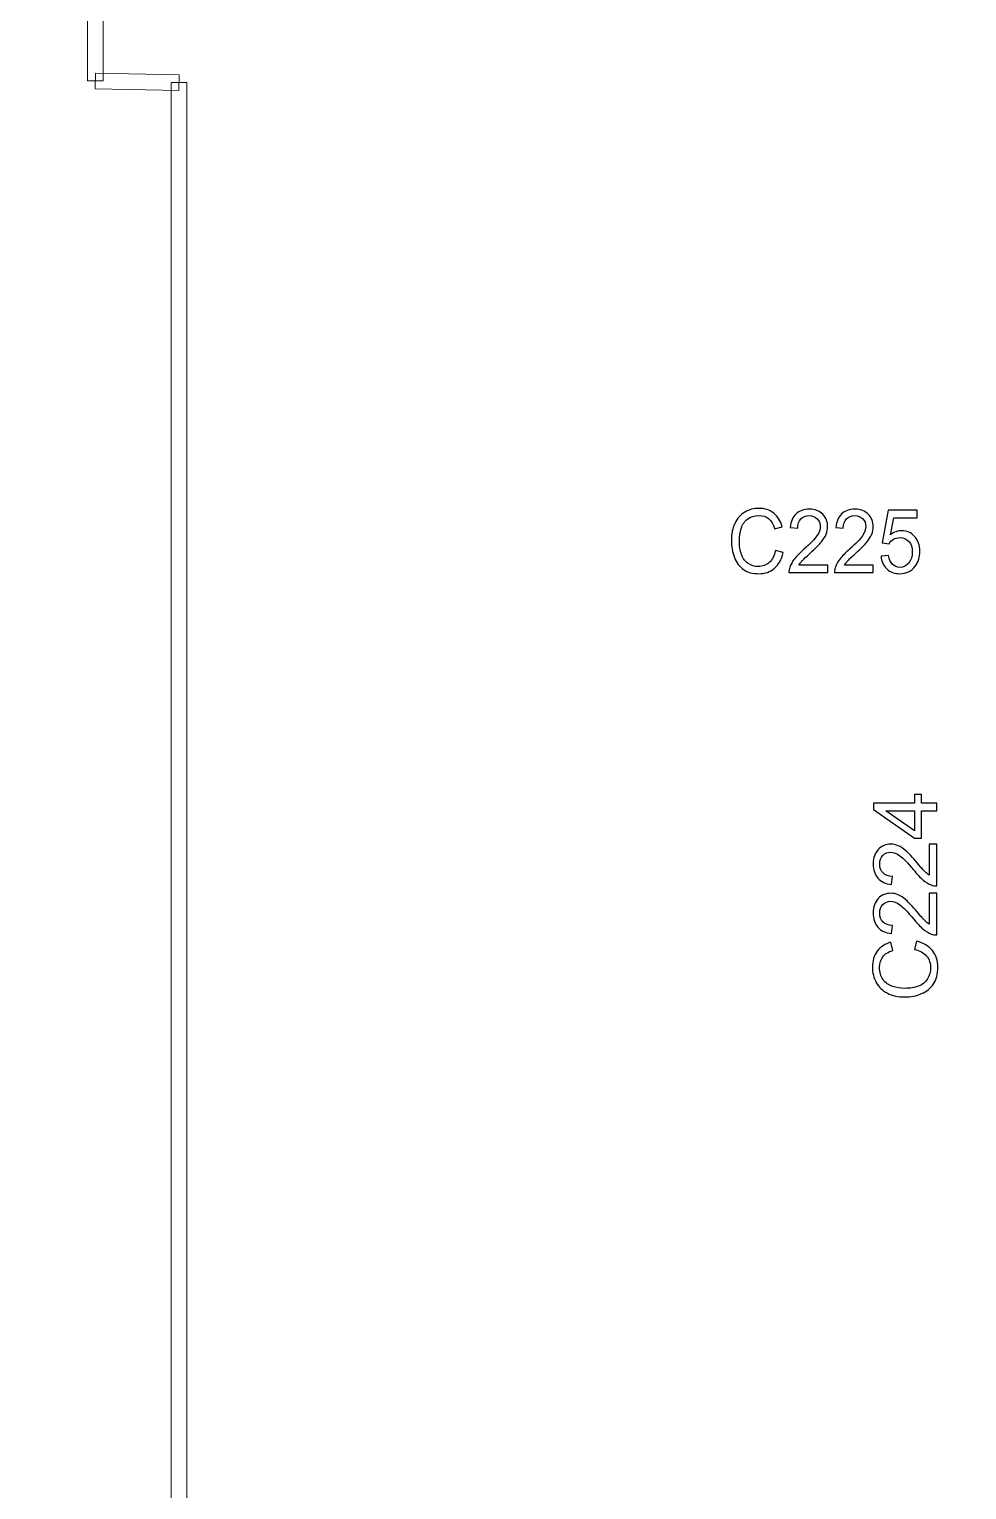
# Model space of a CAD drawing. Header units: millimetres. Extents: x -86 to 67, y -55 to 52.
# Drawn here: x -55.77 to -48.21, y -23.96 to -12.2 of the extents above; entities that cross this region are included whole.
import ezdxf

# ---------------------------------------------------------------- set-up
doc = ezdxf.new("R2010")
doc.units = ezdxf.units.MM
doc.header["$MEASUREMENT"] = 0
for name, color, linetype in [('BG_OUTLINE', 7, 'Continuous'), ('PG_SILKSCREEN_TOP', 7, 'Continuous'), ('RD_SILKSCREEN_TOP', 7, 'Continuous')]:
    doc.layers.add(name, color=color, linetype=linetype)

msp = doc.modelspace()

# ---------------------------------------------------------------- linework, layer by layer
at = {"layer": 'BG_OUTLINE', "color": 3, "lineweight": 9}
msp.add_open_spline([(-60.0926, 34.7331), (-60.0926, 34.7331), (63.7724, 34.7331), (63.7724, 34.7331), (63.7724, 34.7331), (64.585, 34.7336), (65.3646, 34.4113), (65.9396, 33.837), (65.9396, 33.837), (66.5146, 33.2627), (66.8379, 32.4797), (66.8384, 31.667), (66.8384, 31.667), (66.8384, 31.667), (66.8412, -52.28), (66.8412, -52.28), (66.8412, -52.28), (66.8412, -52.28), (66.8384, -52.1933), (66.8384, -52.1933), (66.8384, -52.1933), (66.8389, -53.006), (66.5166, -53.7856), (65.9424, -54.3606), (65.9424, -54.3606), (65.3681, -54.9356), (64.585, -55.2589), (63.7724, -55.2594), (63.7724, -55.2594), (63.7724, -55.2594), (-60.1869, -55.2594), (-60.1869, -55.2594), (-60.1869, -55.2594), (-60.1869, -55.2594), (-60.0853, -55.2518), (-60.0853, -55.2518), (-60.0853, -55.2518), (-60.8979, -55.2523), (-61.6775, -54.9299), (-62.2525, -54.3557), (-62.2525, -54.3557), (-62.8275, -53.7814), (-63.1508, -52.9984), (-63.1513, -52.1857), (-63.1513, -52.1857), (-63.1513, -52.1857), (-63.1587, 31.667), (-63.1587, 31.667), (-63.1587, 31.667), (-63.1592, 32.4797), (-62.8369, 33.2593), (-62.2626, 33.8343), (-62.2626, 33.8343), (-61.6883, 34.4093), (-60.9053, 34.7326), (-60.0926, 34.7331)], degree=3, knots=[0, 0, 0, 0, 0.0714286, 0.0714286, 0.0714286, 0.0714286, 0.1428571, 0.1428571, 0.1428571, 0.1428571, 0.2142857, 0.2142857, 0.2142857, 0.2142857, 0.2857143, 0.2857143, 0.2857143, 0.2857143, 0.3571429, 0.3571429, 0.3571429, 0.3571429, 0.4285714, 0.4285714, 0.4285714, 0.4285714, 0.5, 0.5, 0.5, 0.5, 0.5714286, 0.5714286, 0.5714286, 0.5714286, 0.6428571, 0.6428571, 0.6428571, 0.6428571, 0.7142857, 0.7142857, 0.7142857, 0.7142857, 0.7857143, 0.7857143, 0.7857143, 0.7857143, 0.8571429, 0.8571429, 0.8571429, 0.8571429, 0.9285714, 0.9285714, 0.9285714, 0.9285714, 1, 1, 1, 1], dxfattribs=at)
at = {"layer": 'PG_SILKSCREEN_TOP', "color": 6, "lineweight": 9}
for points in [[(-55.2974, -8.0149), (-55.2974, -8.0149), (-55.1704, -8.0149), (-55.1704, -8.0149), (-55.1704, -8.0149), (-55.1704, -8.0149), (-55.1704, -12.6128), (-55.1704, -12.6128), (-55.1704, -12.6128), (-55.1704, -12.6128), (-55.2974, -12.6128), (-55.2974, -12.6128), (-55.2974, -12.6128), (-55.2974, -12.6128), (-55.2974, -8.0149), (-55.2974, -8.0149)], [(-55.2352, -12.6763), (-55.2352, -12.6763), (-55.2326, -12.5493), (-55.2326, -12.5493), (-55.2326, -12.5493), (-55.2326, -12.5493), (-54.5585, -12.563), (-54.5585, -12.563), (-54.5585, -12.563), (-54.5585, -12.563), (-54.561, -12.69), (-54.561, -12.69), (-54.561, -12.69), (-54.561, -12.69), (-55.2352, -12.6763), (-55.2352, -12.6763)], [(-54.6233, -12.6265), (-54.6233, -12.6265), (-54.4963, -12.6265), (-54.4963, -12.6265), (-54.4963, -12.6265), (-54.4963, -12.6265), (-54.4963, -39.6013), (-54.4963, -39.6013), (-54.4963, -39.6013), (-54.4963, -39.6013), (-54.6233, -39.6013), (-54.6233, -39.6013), (-54.6233, -39.6013), (-54.6233, -39.6013), (-54.6233, -12.6265), (-54.6233, -12.6265)]]:
    msp.add_open_spline(points, degree=3, knots=[0, 0, 0, 0, 0.25, 0.25, 0.25, 0.25, 0.5, 0.5, 0.5, 0.5, 0.75, 0.75, 0.75, 0.75, 1, 1, 1, 1], dxfattribs=at)
at = {"layer": 'RD_SILKSCREEN_TOP', "color": 8}
for points, knots in [([(-49.7555, -16.3949), (-49.7555, -16.3949), (-49.6929, -16.412), (-49.6929, -16.412), (-49.6929, -16.412), (-49.706, -16.4672), (-49.7297, -16.5094), (-49.7636, -16.5386), (-49.7636, -16.5386), (-49.7977, -16.5676), (-49.8394, -16.5821), (-49.8887, -16.5821), (-49.8887, -16.5821), (-49.9396, -16.5821), (-49.981, -16.5709), (-50.013, -16.5486), (-50.013, -16.5486), (-50.0449, -16.5262), (-50.0692, -16.4939), (-50.0859, -16.4515), (-50.0859, -16.4515), (-50.1025, -16.4091), (-50.1108, -16.3636), (-50.1108, -16.315), (-50.1108, -16.315), (-50.1108, -16.262), (-50.1015, -16.2158), (-50.0826, -16.1763), (-50.0826, -16.1763), (-50.0638, -16.1368), (-50.037, -16.1069), (-50.0023, -16.0863), (-50.0023, -16.0863), (-49.9676, -16.0658), (-49.9294, -16.0556), (-49.8877, -16.0556), (-49.8877, -16.0556), (-49.8403, -16.0556), (-49.8006, -16.0686), (-49.7684, -16.0945), (-49.7684, -16.0945), (-49.7362, -16.1205), (-49.7137, -16.1569), (-49.7011, -16.2039), (-49.7011, -16.2039), (-49.7011, -16.2039), (-49.7625, -16.2196), (-49.7625, -16.2196), (-49.7625, -16.2196), (-49.7736, -16.1825), (-49.7894, -16.1556), (-49.8103, -16.1386), (-49.8103, -16.1386), (-49.8311, -16.1217), (-49.8573, -16.1133), (-49.889, -16.1133), (-49.889, -16.1133), (-49.9253, -16.1133), (-49.9556, -16.1226), (-49.98, -16.1413), (-49.98, -16.1413), (-50.0045, -16.1602), (-50.0216, -16.1853), (-50.0314, -16.217), (-50.0314, -16.217), (-50.0414, -16.2485), (-50.0463, -16.2811), (-50.0463, -16.3146), (-50.0463, -16.3146), (-50.0463, -16.358), (-50.0404, -16.3957), (-50.0288, -16.4281), (-50.0288, -16.4281), (-50.017, -16.4603), (-49.9988, -16.4845), (-49.9741, -16.5005), (-49.9741, -16.5005), (-49.9494, -16.5165), (-49.9226, -16.5244), (-49.8937, -16.5244), (-49.8937, -16.5244), (-49.8587, -16.5244), (-49.8291, -16.5135), (-49.8048, -16.4918), (-49.8048, -16.4918), (-49.7804, -16.47), (-49.7641, -16.4377), (-49.7555, -16.3949)], [0, 0, 0, 0, 0.0454545, 0.0454545, 0.0454545, 0.0454545, 0.0909091, 0.0909091, 0.0909091, 0.0909091, 0.1363636, 0.1363636, 0.1363636, 0.1363636, 0.1818182, 0.1818182, 0.1818182, 0.1818182, 0.2272727, 0.2272727, 0.2272727, 0.2272727, 0.2727273, 0.2727273, 0.2727273, 0.2727273, 0.3181818, 0.3181818, 0.3181818, 0.3181818, 0.3636364, 0.3636364, 0.3636364, 0.3636364, 0.4090909, 0.4090909, 0.4090909, 0.4090909, 0.4545455, 0.4545455, 0.4545455, 0.4545455, 0.5, 0.5, 0.5, 0.5, 0.5454545, 0.5454545, 0.5454545, 0.5454545, 0.5909091, 0.5909091, 0.5909091, 0.5909091, 0.6363636, 0.6363636, 0.6363636, 0.6363636, 0.6818182, 0.6818182, 0.6818182, 0.6818182, 0.7272727, 0.7272727, 0.7272727, 0.7272727, 0.7727273, 0.7727273, 0.7727273, 0.7727273, 0.8181818, 0.8181818, 0.8181818, 0.8181818, 0.8636364, 0.8636364, 0.8636364, 0.8636364, 0.9090909, 0.9090909, 0.9090909, 0.9090909, 0.9545455, 0.9545455, 0.9545455, 0.9545455, 1, 1, 1, 1]), ([(-49.3343, -16.5133), (-49.3343, -16.5133), (-49.3343, -16.5734), (-49.3343, -16.5734), (-49.3343, -16.5734), (-49.3343, -16.5734), (-49.6467, -16.5734), (-49.6467, -16.5734), (-49.6467, -16.5734), (-49.6472, -16.5583), (-49.645, -16.5439), (-49.6401, -16.53), (-49.6401, -16.53), (-49.6322, -16.507), (-49.6194, -16.4845), (-49.6019, -16.4622), (-49.6019, -16.4622), (-49.5843, -16.4401), (-49.5589, -16.4143), (-49.5259, -16.3852), (-49.5259, -16.3852), (-49.4745, -16.3398), (-49.4398, -16.3039), (-49.4217, -16.2773), (-49.4217, -16.2773), (-49.4036, -16.2509), (-49.3946, -16.2257), (-49.3946, -16.2022), (-49.3946, -16.2022), (-49.3946, -16.1774), (-49.4029, -16.1565), (-49.4192, -16.1394), (-49.4192, -16.1394), (-49.4358, -16.1225), (-49.4572, -16.114), (-49.4837, -16.114), (-49.4837, -16.114), (-49.5116, -16.114), (-49.5339, -16.123), (-49.5506, -16.1411), (-49.5506, -16.1411), (-49.5675, -16.1591), (-49.576, -16.1841), (-49.5762, -16.216), (-49.5762, -16.216), (-49.5762, -16.216), (-49.6359, -16.2095), (-49.6359, -16.2095), (-49.6359, -16.2095), (-49.6318, -16.1615), (-49.6164, -16.125), (-49.5897, -16.0999), (-49.5897, -16.0999), (-49.5631, -16.0747), (-49.5272, -16.0622), (-49.4823, -16.0622), (-49.4823, -16.0622), (-49.437, -16.0622), (-49.4011, -16.0758), (-49.3747, -16.1028), (-49.3747, -16.1028), (-49.3481, -16.13), (-49.3349, -16.1635), (-49.3349, -16.2036), (-49.3349, -16.2036), (-49.3349, -16.224), (-49.3388, -16.244), (-49.3466, -16.2637), (-49.3466, -16.2637), (-49.3543, -16.2833), (-49.3672, -16.3041), (-49.3852, -16.3258), (-49.3852, -16.3258), (-49.4031, -16.3476), (-49.4329, -16.3775), (-49.4746, -16.4154), (-49.4746, -16.4154), (-49.5094, -16.4469), (-49.5318, -16.4683), (-49.5416, -16.4795), (-49.5416, -16.4795), (-49.5516, -16.4907), (-49.5597, -16.5019), (-49.5662, -16.5133), (-49.5662, -16.5133), (-49.5662, -16.5133), (-49.3343, -16.5133), (-49.3343, -16.5133)], [0, 0, 0, 0, 0.0454545, 0.0454545, 0.0454545, 0.0454545, 0.0909091, 0.0909091, 0.0909091, 0.0909091, 0.1363636, 0.1363636, 0.1363636, 0.1363636, 0.1818182, 0.1818182, 0.1818182, 0.1818182, 0.2272727, 0.2272727, 0.2272727, 0.2272727, 0.2727273, 0.2727273, 0.2727273, 0.2727273, 0.3181818, 0.3181818, 0.3181818, 0.3181818, 0.3636364, 0.3636364, 0.3636364, 0.3636364, 0.4090909, 0.4090909, 0.4090909, 0.4090909, 0.4545455, 0.4545455, 0.4545455, 0.4545455, 0.5, 0.5, 0.5, 0.5, 0.5454545, 0.5454545, 0.5454545, 0.5454545, 0.5909091, 0.5909091, 0.5909091, 0.5909091, 0.6363636, 0.6363636, 0.6363636, 0.6363636, 0.6818182, 0.6818182, 0.6818182, 0.6818182, 0.7272727, 0.7272727, 0.7272727, 0.7272727, 0.7727273, 0.7727273, 0.7727273, 0.7727273, 0.8181818, 0.8181818, 0.8181818, 0.8181818, 0.8636364, 0.8636364, 0.8636364, 0.8636364, 0.9090909, 0.9090909, 0.9090909, 0.9090909, 0.9545455, 0.9545455, 0.9545455, 0.9545455, 1, 1, 1, 1]), ([(-48.967, -16.5133), (-48.967, -16.5133), (-48.967, -16.5734), (-48.967, -16.5734), (-48.967, -16.5734), (-48.967, -16.5734), (-49.2794, -16.5734), (-49.2794, -16.5734), (-49.2794, -16.5734), (-49.2799, -16.5583), (-49.2777, -16.5439), (-49.2728, -16.53), (-49.2728, -16.53), (-49.2649, -16.507), (-49.2521, -16.4845), (-49.2346, -16.4622), (-49.2346, -16.4622), (-49.217, -16.4401), (-49.1916, -16.4143), (-49.1586, -16.3852), (-49.1586, -16.3852), (-49.1072, -16.3398), (-49.0725, -16.3039), (-49.0544, -16.2773), (-49.0544, -16.2773), (-49.0363, -16.2509), (-49.0273, -16.2257), (-49.0273, -16.2022), (-49.0273, -16.2022), (-49.0273, -16.1774), (-49.0356, -16.1565), (-49.0519, -16.1394), (-49.0519, -16.1394), (-49.0685, -16.1225), (-49.0899, -16.114), (-49.1164, -16.114), (-49.1164, -16.114), (-49.1443, -16.114), (-49.1666, -16.123), (-49.1833, -16.1411), (-49.1833, -16.1411), (-49.2002, -16.1591), (-49.2087, -16.1841), (-49.2089, -16.216), (-49.2089, -16.216), (-49.2089, -16.216), (-49.2686, -16.2095), (-49.2686, -16.2095), (-49.2686, -16.2095), (-49.2645, -16.1615), (-49.2491, -16.125), (-49.2224, -16.0999), (-49.2224, -16.0999), (-49.1958, -16.0747), (-49.1599, -16.0622), (-49.115, -16.0622), (-49.115, -16.0622), (-49.0697, -16.0622), (-49.0338, -16.0758), (-49.0074, -16.1028), (-49.0074, -16.1028), (-48.9808, -16.13), (-48.9676, -16.1635), (-48.9676, -16.2036), (-48.9676, -16.2036), (-48.9676, -16.224), (-48.9715, -16.244), (-48.9793, -16.2637), (-48.9793, -16.2637), (-48.987, -16.2833), (-48.9999, -16.3041), (-49.0179, -16.3258), (-49.0179, -16.3258), (-49.0358, -16.3476), (-49.0656, -16.3775), (-49.1073, -16.4154), (-49.1073, -16.4154), (-49.1421, -16.4469), (-49.1645, -16.4683), (-49.1743, -16.4795), (-49.1743, -16.4795), (-49.1843, -16.4907), (-49.1924, -16.5019), (-49.1989, -16.5133), (-49.1989, -16.5133), (-49.1989, -16.5133), (-48.967, -16.5133), (-48.967, -16.5133)], [0, 0, 0, 0, 0.0454545, 0.0454545, 0.0454545, 0.0454545, 0.0909091, 0.0909091, 0.0909091, 0.0909091, 0.1363636, 0.1363636, 0.1363636, 0.1363636, 0.1818182, 0.1818182, 0.1818182, 0.1818182, 0.2272727, 0.2272727, 0.2272727, 0.2272727, 0.2727273, 0.2727273, 0.2727273, 0.2727273, 0.3181818, 0.3181818, 0.3181818, 0.3181818, 0.3636364, 0.3636364, 0.3636364, 0.3636364, 0.4090909, 0.4090909, 0.4090909, 0.4090909, 0.4545455, 0.4545455, 0.4545455, 0.4545455, 0.5, 0.5, 0.5, 0.5, 0.5454545, 0.5454545, 0.5454545, 0.5454545, 0.5909091, 0.5909091, 0.5909091, 0.5909091, 0.6363636, 0.6363636, 0.6363636, 0.6363636, 0.6818182, 0.6818182, 0.6818182, 0.6818182, 0.7272727, 0.7272727, 0.7272727, 0.7272727, 0.7727273, 0.7727273, 0.7727273, 0.7727273, 0.8181818, 0.8181818, 0.8181818, 0.8181818, 0.8636364, 0.8636364, 0.8636364, 0.8636364, 0.9090909, 0.9090909, 0.9090909, 0.9090909, 0.9545455, 0.9545455, 0.9545455, 0.9545455, 1, 1, 1, 1]), ([(-48.9049, -16.4401), (-48.9049, -16.4401), (-48.8439, -16.4345), (-48.8439, -16.4345), (-48.8439, -16.4345), (-48.8394, -16.4665), (-48.829, -16.4904), (-48.8125, -16.5065), (-48.8125, -16.5065), (-48.7961, -16.5227), (-48.7762, -16.5307), (-48.753, -16.5307), (-48.753, -16.5307), (-48.725, -16.5307), (-48.7014, -16.5193), (-48.6821, -16.4967), (-48.6821, -16.4967), (-48.6627, -16.474), (-48.6531, -16.4438), (-48.6531, -16.4064), (-48.6531, -16.4064), (-48.6531, -16.3707), (-48.6623, -16.3426), (-48.6809, -16.322), (-48.6809, -16.322), (-48.6995, -16.3014), (-48.7238, -16.2911), (-48.754, -16.2911), (-48.754, -16.2911), (-48.7727, -16.2911), (-48.7896, -16.2957), (-48.8046, -16.3048), (-48.8046, -16.3048), (-48.8197, -16.3139), (-48.8315, -16.3258), (-48.8401, -16.3404), (-48.8401, -16.3404), (-48.8401, -16.3404), (-48.8945, -16.3328), (-48.8945, -16.3328), (-48.8945, -16.3328), (-48.8945, -16.3328), (-48.8487, -16.0713), (-48.8487, -16.0713), (-48.8487, -16.0713), (-48.8487, -16.0713), (-48.6136, -16.0713), (-48.6136, -16.0713), (-48.6136, -16.0713), (-48.6136, -16.0713), (-48.6136, -16.131), (-48.6136, -16.131), (-48.6136, -16.131), (-48.6136, -16.131), (-48.8023, -16.131), (-48.8023, -16.131), (-48.8023, -16.131), (-48.8023, -16.131), (-48.8278, -16.2678), (-48.8278, -16.2678), (-48.8278, -16.2678), (-48.7994, -16.2465), (-48.7696, -16.2358), (-48.7385, -16.2358), (-48.7385, -16.2358), (-48.6972, -16.2358), (-48.6625, -16.2512), (-48.634, -16.282), (-48.634, -16.282), (-48.6056, -16.3129), (-48.5914, -16.3525), (-48.5914, -16.4008), (-48.5914, -16.4008), (-48.5914, -16.4469), (-48.604, -16.4868), (-48.6288, -16.5203), (-48.6288, -16.5203), (-48.6592, -16.5614), (-48.7006, -16.5821), (-48.753, -16.5821), (-48.753, -16.5821), (-48.7961, -16.5821), (-48.8312, -16.5691), (-48.8583, -16.5432), (-48.8583, -16.5432), (-48.8855, -16.5172), (-48.901, -16.4828), (-48.9049, -16.4401)], [0, 0, 0, 0, 0.0454545, 0.0454545, 0.0454545, 0.0454545, 0.0909091, 0.0909091, 0.0909091, 0.0909091, 0.1363636, 0.1363636, 0.1363636, 0.1363636, 0.1818182, 0.1818182, 0.1818182, 0.1818182, 0.2272727, 0.2272727, 0.2272727, 0.2272727, 0.2727273, 0.2727273, 0.2727273, 0.2727273, 0.3181818, 0.3181818, 0.3181818, 0.3181818, 0.3636364, 0.3636364, 0.3636364, 0.3636364, 0.4090909, 0.4090909, 0.4090909, 0.4090909, 0.4545455, 0.4545455, 0.4545455, 0.4545455, 0.5, 0.5, 0.5, 0.5, 0.5454545, 0.5454545, 0.5454545, 0.5454545, 0.5909091, 0.5909091, 0.5909091, 0.5909091, 0.6363636, 0.6363636, 0.6363636, 0.6363636, 0.6818182, 0.6818182, 0.6818182, 0.6818182, 0.7272727, 0.7272727, 0.7272727, 0.7272727, 0.7727273, 0.7727273, 0.7727273, 0.7727273, 0.8181818, 0.8181818, 0.8181818, 0.8181818, 0.8636364, 0.8636364, 0.8636364, 0.8636364, 0.9090909, 0.9090909, 0.9090909, 0.9090909, 0.9545455, 0.9545455, 0.9545455, 0.9545455, 1, 1, 1, 1]), ([(-48.4564, -18.4926), (-48.4564, -18.4926), (-48.5783, -18.4926), (-48.5783, -18.4926), (-48.5783, -18.4926), (-48.5783, -18.4926), (-48.5783, -18.7134), (-48.5783, -18.7134), (-48.5783, -18.7134), (-48.5783, -18.7134), (-48.6356, -18.7134), (-48.6356, -18.7134), (-48.6356, -18.7134), (-48.6356, -18.7134), (-48.9655, -18.4811), (-48.9655, -18.4811), (-48.9655, -18.4811), (-48.9655, -18.4811), (-48.9655, -18.43), (-48.9655, -18.43), (-48.9655, -18.43), (-48.9655, -18.43), (-48.6356, -18.43), (-48.6356, -18.43), (-48.6356, -18.43), (-48.6356, -18.43), (-48.6356, -18.3612), (-48.6356, -18.3612), (-48.6356, -18.3612), (-48.6356, -18.3612), (-48.5783, -18.3612), (-48.5783, -18.3612), (-48.5783, -18.3612), (-48.5783, -18.3612), (-48.5783, -18.43), (-48.5783, -18.43), (-48.5783, -18.43), (-48.5783, -18.43), (-48.4564, -18.43), (-48.4564, -18.43), (-48.4564, -18.43), (-48.4564, -18.43), (-48.4564, -18.4926), (-48.4564, -18.4926)], [0, 0, 0, 0, 0.0909091, 0.0909091, 0.0909091, 0.0909091, 0.1818182, 0.1818182, 0.1818182, 0.1818182, 0.2727273, 0.2727273, 0.2727273, 0.2727273, 0.3636364, 0.3636364, 0.3636364, 0.3636364, 0.4545455, 0.4545455, 0.4545455, 0.4545455, 0.5454545, 0.5454545, 0.5454545, 0.5454545, 0.6363636, 0.6363636, 0.6363636, 0.6363636, 0.7272727, 0.7272727, 0.7272727, 0.7272727, 0.8181818, 0.8181818, 0.8181818, 0.8181818, 0.9090909, 0.9090909, 0.9090909, 0.9090909, 1, 1, 1, 1]), ([(-48.6356, -18.4926), (-48.6356, -18.4926), (-48.8651, -18.4926), (-48.8651, -18.4926), (-48.8651, -18.4926), (-48.8651, -18.4926), (-48.6356, -18.6519), (-48.6356, -18.6519), (-48.6356, -18.6519), (-48.6356, -18.6519), (-48.6356, -18.4926), (-48.6356, -18.4926)], [0, 0, 0, 0, 0.3333333, 0.3333333, 0.3333333, 0.3333333, 0.6666667, 0.6666667, 0.6666667, 0.6666667, 1, 1, 1, 1]), ([(-48.5165, -18.7598), (-48.5165, -18.7598), (-48.4564, -18.7598), (-48.4564, -18.7598), (-48.4564, -18.7598), (-48.4564, -18.7598), (-48.4564, -19.0963), (-48.4564, -19.0963), (-48.4564, -19.0963), (-48.4715, -19.0968), (-48.4859, -19.0944), (-48.4998, -19.0891), (-48.4998, -19.0891), (-48.5228, -19.0806), (-48.5453, -19.0668), (-48.5676, -19.048), (-48.5676, -19.048), (-48.5897, -19.029), (-48.6155, -19.0017), (-48.6446, -18.9662), (-48.6446, -18.9662), (-48.69, -18.9108), (-48.7259, -18.8734), (-48.7525, -18.8539), (-48.7525, -18.8539), (-48.7789, -18.8345), (-48.8041, -18.8248), (-48.8276, -18.8248), (-48.8276, -18.8248), (-48.8524, -18.8248), (-48.8733, -18.8337), (-48.8904, -18.8513), (-48.8904, -18.8513), (-48.9073, -18.8691), (-48.9158, -18.8922), (-48.9158, -18.9207), (-48.9158, -18.9207), (-48.9158, -18.9508), (-48.9068, -18.9748), (-48.8887, -18.9928), (-48.8887, -18.9928), (-48.8707, -19.011), (-48.8457, -19.0201), (-48.8138, -19.0203), (-48.8138, -19.0203), (-48.8138, -19.0203), (-48.8203, -19.0846), (-48.8203, -19.0846), (-48.8203, -19.0846), (-48.8683, -19.0802), (-48.9048, -19.0636), (-48.9299, -19.0349), (-48.9299, -19.0349), (-48.9551, -19.0062), (-48.9676, -18.9676), (-48.9676, -18.9192), (-48.9676, -18.9192), (-48.9676, -18.8704), (-48.954, -18.8318), (-48.927, -18.8033), (-48.927, -18.8033), (-48.8998, -18.7747), (-48.8663, -18.7605), (-48.8262, -18.7605), (-48.8262, -18.7605), (-48.8058, -18.7605), (-48.7858, -18.7647), (-48.7661, -18.7731), (-48.7661, -18.7731), (-48.7465, -18.7814), (-48.7257, -18.7953), (-48.704, -18.8146), (-48.704, -18.8146), (-48.6822, -18.8339), (-48.6523, -18.866), (-48.6144, -18.9109), (-48.6144, -18.9109), (-48.5829, -18.9484), (-48.5615, -18.9725), (-48.5503, -18.9831), (-48.5503, -18.9831), (-48.5391, -18.9938), (-48.5279, -19.0026), (-48.5165, -19.0096), (-48.5165, -19.0096), (-48.5165, -19.0096), (-48.5165, -18.7598), (-48.5165, -18.7598)], [0, 0, 0, 0, 0.0454545, 0.0454545, 0.0454545, 0.0454545, 0.0909091, 0.0909091, 0.0909091, 0.0909091, 0.1363636, 0.1363636, 0.1363636, 0.1363636, 0.1818182, 0.1818182, 0.1818182, 0.1818182, 0.2272727, 0.2272727, 0.2272727, 0.2272727, 0.2727273, 0.2727273, 0.2727273, 0.2727273, 0.3181818, 0.3181818, 0.3181818, 0.3181818, 0.3636364, 0.3636364, 0.3636364, 0.3636364, 0.4090909, 0.4090909, 0.4090909, 0.4090909, 0.4545455, 0.4545455, 0.4545455, 0.4545455, 0.5, 0.5, 0.5, 0.5, 0.5454545, 0.5454545, 0.5454545, 0.5454545, 0.5909091, 0.5909091, 0.5909091, 0.5909091, 0.6363636, 0.6363636, 0.6363636, 0.6363636, 0.6818182, 0.6818182, 0.6818182, 0.6818182, 0.7272727, 0.7272727, 0.7272727, 0.7272727, 0.7727273, 0.7727273, 0.7727273, 0.7727273, 0.8181818, 0.8181818, 0.8181818, 0.8181818, 0.8636364, 0.8636364, 0.8636364, 0.8636364, 0.9090909, 0.9090909, 0.9090909, 0.9090909, 0.9545455, 0.9545455, 0.9545455, 0.9545455, 1, 1, 1, 1]), ([(-48.5165, -19.1553), (-48.5165, -19.1553), (-48.4564, -19.1553), (-48.4564, -19.1553), (-48.4564, -19.1553), (-48.4564, -19.1553), (-48.4564, -19.4918), (-48.4564, -19.4918), (-48.4564, -19.4918), (-48.4715, -19.4923), (-48.4859, -19.4899), (-48.4998, -19.4846), (-48.4998, -19.4846), (-48.5228, -19.4761), (-48.5453, -19.4623), (-48.5676, -19.4435), (-48.5676, -19.4435), (-48.5897, -19.4245), (-48.6155, -19.3972), (-48.6446, -19.3617), (-48.6446, -19.3617), (-48.69, -19.3063), (-48.7259, -19.2689), (-48.7525, -19.2494), (-48.7525, -19.2494), (-48.7789, -19.23), (-48.8041, -19.2203), (-48.8276, -19.2203), (-48.8276, -19.2203), (-48.8524, -19.2203), (-48.8733, -19.2292), (-48.8904, -19.2468), (-48.8904, -19.2468), (-48.9073, -19.2646), (-48.9158, -19.2877), (-48.9158, -19.3162), (-48.9158, -19.3162), (-48.9158, -19.3463), (-48.9068, -19.3703), (-48.8887, -19.3883), (-48.8887, -19.3883), (-48.8707, -19.4065), (-48.8457, -19.4156), (-48.8138, -19.4158), (-48.8138, -19.4158), (-48.8138, -19.4158), (-48.8203, -19.4801), (-48.8203, -19.4801), (-48.8203, -19.4801), (-48.8683, -19.4757), (-48.9048, -19.4591), (-48.9299, -19.4304), (-48.9299, -19.4304), (-48.9551, -19.4017), (-48.9676, -19.3631), (-48.9676, -19.3147), (-48.9676, -19.3147), (-48.9676, -19.2659), (-48.954, -19.2273), (-48.927, -19.1988), (-48.927, -19.1988), (-48.8998, -19.1702), (-48.8663, -19.156), (-48.8262, -19.156), (-48.8262, -19.156), (-48.8058, -19.156), (-48.7858, -19.1602), (-48.7661, -19.1686), (-48.7661, -19.1686), (-48.7465, -19.1769), (-48.7257, -19.1908), (-48.704, -19.2101), (-48.704, -19.2101), (-48.6822, -19.2294), (-48.6523, -19.2615), (-48.6144, -19.3064), (-48.6144, -19.3064), (-48.5829, -19.3439), (-48.5615, -19.368), (-48.5503, -19.3786), (-48.5503, -19.3786), (-48.5391, -19.3893), (-48.5279, -19.3981), (-48.5165, -19.4051), (-48.5165, -19.4051), (-48.5165, -19.4051), (-48.5165, -19.1553), (-48.5165, -19.1553)], [0, 0, 0, 0, 0.0454545, 0.0454545, 0.0454545, 0.0454545, 0.0909091, 0.0909091, 0.0909091, 0.0909091, 0.1363636, 0.1363636, 0.1363636, 0.1363636, 0.1818182, 0.1818182, 0.1818182, 0.1818182, 0.2272727, 0.2272727, 0.2272727, 0.2272727, 0.2727273, 0.2727273, 0.2727273, 0.2727273, 0.3181818, 0.3181818, 0.3181818, 0.3181818, 0.3636364, 0.3636364, 0.3636364, 0.3636364, 0.4090909, 0.4090909, 0.4090909, 0.4090909, 0.4545455, 0.4545455, 0.4545455, 0.4545455, 0.5, 0.5, 0.5, 0.5, 0.5454545, 0.5454545, 0.5454545, 0.5454545, 0.5909091, 0.5909091, 0.5909091, 0.5909091, 0.6363636, 0.6363636, 0.6363636, 0.6363636, 0.6818182, 0.6818182, 0.6818182, 0.6818182, 0.7272727, 0.7272727, 0.7272727, 0.7272727, 0.7727273, 0.7727273, 0.7727273, 0.7727273, 0.8181818, 0.8181818, 0.8181818, 0.8181818, 0.8636364, 0.8636364, 0.8636364, 0.8636364, 0.9090909, 0.9090909, 0.9090909, 0.9090909, 0.9545455, 0.9545455, 0.9545455, 0.9545455, 1, 1, 1, 1]), ([(-48.6349, -19.6089), (-48.6349, -19.6089), (-48.6178, -19.5415), (-48.6178, -19.5415), (-48.6178, -19.5415), (-48.5626, -19.5556), (-48.5204, -19.5811), (-48.4912, -19.6177), (-48.4912, -19.6177), (-48.4622, -19.6544), (-48.4477, -19.6993), (-48.4477, -19.7524), (-48.4477, -19.7524), (-48.4477, -19.8072), (-48.4589, -19.8518), (-48.4812, -19.8862), (-48.4812, -19.8862), (-48.5036, -19.9206), (-48.5359, -19.9468), (-48.5783, -19.9647), (-48.5783, -19.9647), (-48.6207, -19.9826), (-48.6662, -19.9916), (-48.7148, -19.9916), (-48.7148, -19.9916), (-48.7678, -19.9916), (-48.814, -19.9815), (-48.8535, -19.9612), (-48.8535, -19.9612), (-48.893, -19.9409), (-48.9229, -19.9121), (-48.9435, -19.8747), (-48.9435, -19.8747), (-48.964, -19.8373), (-48.9742, -19.7962), (-48.9742, -19.7513), (-48.9742, -19.7513), (-48.9742, -19.7003), (-48.9612, -19.6575), (-48.9353, -19.6228), (-48.9353, -19.6228), (-48.9093, -19.5881), (-48.8729, -19.5639), (-48.8259, -19.5503), (-48.8259, -19.5503), (-48.8259, -19.5503), (-48.8102, -19.6165), (-48.8102, -19.6165), (-48.8102, -19.6165), (-48.8473, -19.6284), (-48.8742, -19.6454), (-48.8912, -19.668), (-48.8912, -19.668), (-48.9081, -19.6904), (-48.9165, -19.7186), (-48.9165, -19.7527), (-48.9165, -19.7527), (-48.9165, -19.7918), (-48.9072, -19.8244), (-48.8885, -19.8507), (-48.8885, -19.8507), (-48.8696, -19.8771), (-48.8445, -19.8955), (-48.8128, -19.9061), (-48.8128, -19.9061), (-48.7813, -19.9168), (-48.7487, -19.9221), (-48.7152, -19.9221), (-48.7152, -19.9221), (-48.6718, -19.9221), (-48.6341, -19.9158), (-48.6017, -19.9033), (-48.6017, -19.9033), (-48.5695, -19.8906), (-48.5453, -19.871), (-48.5293, -19.8443), (-48.5293, -19.8443), (-48.5133, -19.8177), (-48.5054, -19.7889), (-48.5054, -19.7578), (-48.5054, -19.7578), (-48.5054, -19.7201), (-48.5163, -19.6882), (-48.538, -19.662), (-48.538, -19.662), (-48.5598, -19.6358), (-48.5921, -19.6182), (-48.6349, -19.6089)], [0, 0, 0, 0, 0.0454545, 0.0454545, 0.0454545, 0.0454545, 0.0909091, 0.0909091, 0.0909091, 0.0909091, 0.1363636, 0.1363636, 0.1363636, 0.1363636, 0.1818182, 0.1818182, 0.1818182, 0.1818182, 0.2272727, 0.2272727, 0.2272727, 0.2272727, 0.2727273, 0.2727273, 0.2727273, 0.2727273, 0.3181818, 0.3181818, 0.3181818, 0.3181818, 0.3636364, 0.3636364, 0.3636364, 0.3636364, 0.4090909, 0.4090909, 0.4090909, 0.4090909, 0.4545455, 0.4545455, 0.4545455, 0.4545455, 0.5, 0.5, 0.5, 0.5, 0.5454545, 0.5454545, 0.5454545, 0.5454545, 0.5909091, 0.5909091, 0.5909091, 0.5909091, 0.6363636, 0.6363636, 0.6363636, 0.6363636, 0.6818182, 0.6818182, 0.6818182, 0.6818182, 0.7272727, 0.7272727, 0.7272727, 0.7272727, 0.7727273, 0.7727273, 0.7727273, 0.7727273, 0.8181818, 0.8181818, 0.8181818, 0.8181818, 0.8636364, 0.8636364, 0.8636364, 0.8636364, 0.9090909, 0.9090909, 0.9090909, 0.9090909, 0.9545455, 0.9545455, 0.9545455, 0.9545455, 1, 1, 1, 1])]:
    msp.add_open_spline(points, degree=3, knots=knots, dxfattribs=at)

doc.saveas('drawing.dxf')
